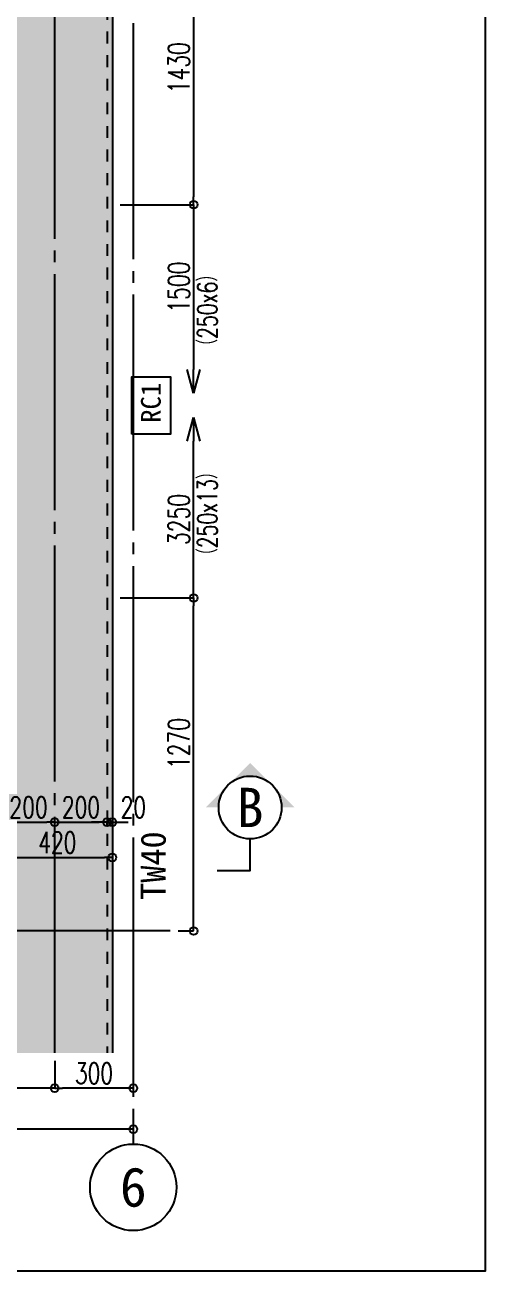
# Model space of a CAD drawing. Extents: x -229451 to 47804, y -161247 to 19812.
# Drawn here: x 15074 to 16831, y 12653 to 17405 of the extents above; entities that cross this region are included whole.
import ezdxf
from ezdxf.enums import TextEntityAlignment as Align

# ---------------------------------------------------------------- set-up
doc = ezdxf.new("R2010")
doc.units = 0
doc.header["$LTSCALE"] = 450
doc.linetypes.add('CENTER2', pattern=[2.3, 2, -0.1, 0.1, -0.1])
doc.linetypes.add('HIDDEN3', pattern=[0.2, 0.1, -0.1])
doc.layers.get('0').update_dxf_attribs({"linetype": 'CONTINUOUS'})
doc.layers.get('DEFPOINTS').update_dxf_attribs({"linetype": 'CONTINUOUS'})
doc.layers.add('E0_図面枠B_OFF', color=255, linetype='CONTINUOUS', plot=False)
for name, color, linetype in [('E1_文字A', 3, 'CONTINUOUS'), ('G1_ハッチング', 251, 'CONTINUOUS'), ('H寸法', 3, 'CONTINUOUS'), ('IA_通芯', 12, 'CENTER2'), ('IB_壁芯', 2, 'CENTER2'), ('IC1_寸法', 3, 'CONTINUOUS'), ('ID1_躯体', 7, 'CONTINUOUS'), ('ID2_構造体', 8, 'HIDDEN3'), ('ID7_打放し表示', 231, 'UTILDN'), ('JA4_壁記号', 4, 'CONTINUOUS'), ('JA5_壁仕上記号', 4, 'CONTINUOUS'), ('JA7_切断記号', 241, 'CONTINUOUS')]:
    doc.layers.add(name, color=color, linetype=linetype)
doc.styles.add('toda-A (0.7)', font='romans.shx', dxfattribs={"width": 0.7, "bigfont": 'extfont.shx'})
doc.styles.add('toda-G', font='')
doc.styles.get('toda-G').set_extended_font_data('MS Gothic')
doc.linetypes.add('UTILDN', pattern='A,5e-13,[130,ltypeshp.shx,S=0.45,R=0,X=0,Y=-0.45],0,-3', length=3)
doc.dimstyles.new('toda 1：30', dxfattribs={"dimscale": 30, "dimtxt": 2.7, "dimasz": 1, "dimexe": 0, "dimexo": 1, "dimgap": 0, "dimtad": 0, "dimdec": 3, "dimzin": 12, "dimdsep": 46, "dimtxsty": 'toda-A (0.7)', "dimblk": 'ORIGIN', "dimcen": 2.5, "dimclrd": 256, "dimclre": 256, "dimclrt": 7, "dimadec": 0, "dimazin": 0, "dimtfac": 1, "dimtdec": 3, "dimtix": 1, "dimtmove": 2, "dimatfit": 3, "dimldrblk": 'ORIGIN', "dimfxl": 0, "dimtvp": 0.7, "dimtolj": 1, "dimtzin": 0, "dimarcsym": 0})

# ---------------------------------------------------------------- blocks, each defined once
blk = doc.blocks.new('_Origin')
at = {"color": 0, "linetype": 'ByBlock', "lineweight": -2}
blk.add_line((0, 0), (-1, 0), dxfattribs=at)
blk.add_circle((0, 0), 0.5, dxfattribs=at)
blk = doc.blocks.new('*D370')
at = {"layer": 'DEFPOINTS', "color": 0, "transparency": 16777216}
for p in [(15387.8, 14379.8), (15407.8, 14379.8), (15407.8, 14364.8)]:
    blk.add_point(p, dxfattribs=at)
at = {"layer": 'H寸法', "lineweight": -2, "transparency": 16777216}
for p, q in [((15357.8, 14364.8), (15327.8, 14364.8)), ((15387.8, 14364.8), (15407.8, 14364.8)), ((15437.8, 14364.8), (15467.8, 14364.8))]:
    blk.add_line(p, q, dxfattribs=at)
at = {"layer": 'H寸法', "linetype": 'CENTER2', "lineweight": -2, "transparency": 16777216}
for p, q in [((15387.8, 14349.8), (15387.8, 14364.8)), ((15407.8, 14349.8), (15407.8, 14364.8))]:
    blk.add_line(p, q, dxfattribs=at)
at = {"layer": 'H寸法', "lineweight": -2, "transparency": 16777216, "xscale": 30, "yscale": 30, "zscale": 30}
blk.add_blockref('_Origin', (15387.8, 14364.8), dxfattribs=at)
at = {"layer": 'H寸法', "lineweight": -2, "transparency": 16777216, "xscale": 30, "yscale": 30, "zscale": 30, "rotation": 180}
blk.add_blockref('_Origin', (15407.8, 14364.8), dxfattribs=at)
at = {"layer": 'H寸法', "color": 7, "transparency": 16777216, "insert": (15487.8, 14421.5), "char_height": 81, "attachment_point": 5, "style": 'toda-A (0.7)'}
blk.add_mtext('\\A1;20', dxfattribs=at)
blk = doc.blocks.new('*D371')
at = {"layer": 'DEFPOINTS', "color": 0, "transparency": 16777216}
for p in [(14987.8, 14278.2), (15407.8, 14278.2), (15407.8, 14230.4)]:
    blk.add_point(p, dxfattribs=at)
at = {"layer": 'H寸法', "linetype": 'CENTER2', "lineweight": -2, "transparency": 16777216}
for p, q in [((14987.8, 14248.2), (14987.8, 14230.4)), ((15407.8, 14248.2), (15407.8, 14230.4))]:
    blk.add_line(p, q, dxfattribs=at)
at = {"layer": 'H寸法', "lineweight": -2, "transparency": 16777216}
blk.add_line((15017.8, 14230.4), (15377.8, 14230.4), dxfattribs=at)
at = {"layer": 'H寸法', "lineweight": -2, "transparency": 16777216, "xscale": 30, "yscale": 30, "zscale": 30, "rotation": 180}
blk.add_blockref('_Origin', (14987.8, 14230.4), dxfattribs=at)
at = {"layer": 'H寸法', "lineweight": -2, "transparency": 16777216, "xscale": 30, "yscale": 30, "zscale": 30}
blk.add_blockref('_Origin', (15407.8, 14230.4), dxfattribs=at)
at = {"layer": 'H寸法', "color": 7, "transparency": 16777216, "insert": (15197.8, 14287.1), "char_height": 81, "attachment_point": 5, "style": 'toda-A (0.7)'}
blk.add_mtext('\\A1;420', dxfattribs=at)
blk = doc.blocks.new('通芯符号B')
at = {"layer": 'IA_通芯', "linetype": 'Continuous'}
blk.add_circle((0, 0), 275, dxfattribs=at)
at = {"layer": 'IA_通芯', "style": 'toda-G'}
blk.add_attdef('X02', text='', height=250, dxfattribs=at).set_placement((0, 0), align=Align.MIDDLE)
blk = doc.blocks.new('*D382')
at = {"layer": 'DEFPOINTS', "color": 0, "transparency": 16777216}
for p in [(15407.8, 15219.9), (15718.1, 15219.9), (15628.6, 13949.9)]:
    blk.add_point(p, dxfattribs=at)
at = {"layer": 'H寸法', "linetype": 'CENTER2', "lineweight": -2, "transparency": 16777216}
for p, q in [((15437.8, 15219.9), (15718.1, 15219.9)), ((15658.6, 13949.9), (15718.1, 13949.9))]:
    blk.add_line(p, q, dxfattribs=at)
at = {"layer": 'H寸法', "lineweight": -2, "transparency": 16777216}
blk.add_line((15718.1, 13979.9), (15718.1, 15189.9), dxfattribs=at)
at = {"layer": 'H寸法', "lineweight": -2, "transparency": 16777216, "xscale": 30, "yscale": 30, "zscale": 30}
for p, rotation in [((15718.1, 15219.9), 90), ((15718.1, 13949.9), 270)]:
    blk.add_blockref('_Origin', p, dxfattribs=dict(at, rotation=rotation))
at = {"layer": 'H寸法', "color": 7, "transparency": 16777216, "insert": (15661.4, 14664.9), "char_height": 81, "attachment_point": 5, "rotation": 90, "style": 'toda-A (0.7)'}
blk.add_mtext('\\A1;1270', dxfattribs=at)
blk = doc.blocks.new('_Open30')
at = {"color": 0, "linetype": 'ByBlock', "lineweight": -2}
for p, q in [((-1, 0.268), (0, 0)), ((0, 0), (-1, -0.268)), ((0, 0), (-1, 0))]:
    blk.add_line(p, q, dxfattribs=at)
blk = doc.blocks.new('*D384')
at = {"layer": 'DEFPOINTS', "color": 0, "transparency": 16777216}
for p in [(15535, 15908.4), (15718.1, 15908.4), (15407.8, 15219.9)]:
    blk.add_point(p, dxfattribs=at)
at = {"layer": 'IC1_寸法', "lineweight": -2, "transparency": 16777216}
for p, q in [((15718.1, 15219.9), (15718.1, 15818.4)), ((15437.8, 15219.9), (15718.1, 15219.9))]:
    blk.add_line(p, q, dxfattribs=at)
at = {"layer": 'IC1_寸法', "lineweight": -2, "transparency": 16777216, "xscale": 90, "yscale": 90, "zscale": 90, "rotation": 90}
blk.add_blockref('_Open30', (15718.1, 15908.4), dxfattribs=at)
at = {"layer": 'IC1_寸法', "color": 7, "transparency": 16777216, "insert": (15661.4, 15519.2), "char_height": 81, "attachment_point": 5, "rotation": 90, "style": 'toda-A (0.7)'}
blk.add_mtext('\\A1;3250', dxfattribs=at)
blk = doc.blocks.new('_None')
blk = doc.blocks.new('*D391')
at = {"layer": 'DEFPOINTS', "color": 0, "transparency": 16777216}
for p in [(14987.8, 14381.3), (15187.8, 14381.3), (15187.8, 14364.8)]:
    blk.add_point(p, dxfattribs=at)
at = {"layer": 'H寸法', "linetype": 'CENTER2', "lineweight": -2, "transparency": 16777216}
for p, q in [((14987.8, 14351.3), (14987.8, 14364.8)), ((15187.8, 14351.3), (15187.8, 14364.8))]:
    blk.add_line(p, q, dxfattribs=at)
at = {"layer": 'H寸法', "lineweight": -2, "transparency": 16777216}
blk.add_line((15017.8, 14364.8), (15157.8, 14364.8), dxfattribs=at)
at = {"layer": 'H寸法', "lineweight": -2, "transparency": 16777216, "xscale": 30, "yscale": 30, "zscale": 30, "rotation": 180}
blk.add_blockref('_Origin', (14987.8, 14364.8), dxfattribs=at)
at = {"layer": 'H寸法', "lineweight": -2, "transparency": 16777216, "xscale": 30, "yscale": 30, "zscale": 30}
blk.add_blockref('_Origin', (15187.8, 14364.8), dxfattribs=at)
at = {"layer": 'H寸法', "color": 7, "transparency": 16777216, "insert": (15087.8, 14421.5), "char_height": 81, "attachment_point": 5, "style": 'toda-A (0.7)'}
blk.add_mtext('\\A1;200', dxfattribs=at)
blk = doc.blocks.new('*D392')
at = {"layer": 'DEFPOINTS', "color": 0, "transparency": 16777216}
for p in [(15187.8, 14394.2), (15387.8, 14394.2), (15387.8, 14364.8)]:
    blk.add_point(p, dxfattribs=at)
at = {"layer": 'H寸法', "linetype": 'CENTER2', "lineweight": -2, "transparency": 16777216}
for p, q in [((15187.8, 14364.2), (15187.8, 14364.8)), ((15387.8, 14364.2), (15387.8, 14364.8))]:
    blk.add_line(p, q, dxfattribs=at)
at = {"layer": 'H寸法', "lineweight": -2, "transparency": 16777216}
blk.add_line((15217.8, 14364.8), (15357.8, 14364.8), dxfattribs=at)
at = {"layer": 'H寸法', "lineweight": -2, "transparency": 16777216, "xscale": 30, "yscale": 30, "zscale": 30, "rotation": 180}
blk.add_blockref('_Origin', (15187.8, 14364.8), dxfattribs=at)
at = {"layer": 'H寸法', "lineweight": -2, "transparency": 16777216, "xscale": 30, "yscale": 30, "zscale": 30}
blk.add_blockref('_Origin', (15387.8, 14364.8), dxfattribs=at)
at = {"layer": 'H寸法', "color": 7, "transparency": 16777216, "insert": (15287.8, 14421.5), "char_height": 81, "attachment_point": 5, "style": 'toda-A (0.7)'}
blk.add_mtext('\\A1;200', dxfattribs=at)
blk = doc.blocks.new('*D393')
at = {"layer": 'DEFPOINTS', "color": 0, "transparency": 16777216}
for p in [(15187.8, 13485.1), (15487.8, 13436), (15187.8, 13350.4)]:
    blk.add_point(p, dxfattribs=at)
at = {"layer": 'H寸法', "linetype": 'CENTER2', "lineweight": -2, "transparency": 16777216}
for p, q in [((15187.8, 13455.1), (15187.8, 13350.4)), ((15487.8, 13406), (15487.8, 13350.4))]:
    blk.add_line(p, q, dxfattribs=at)
at = {"layer": 'H寸法', "lineweight": -2, "transparency": 16777216}
blk.add_line((15457.8, 13350.4), (15217.8, 13350.4), dxfattribs=at)
at = {"layer": 'H寸法', "lineweight": -2, "transparency": 16777216, "xscale": 30, "yscale": 30, "zscale": 30, "rotation": 180}
blk.add_blockref('_Origin', (15187.8, 13350.4), dxfattribs=at)
at = {"layer": 'H寸法', "lineweight": -2, "transparency": 16777216, "xscale": 30, "yscale": 30, "zscale": 30}
blk.add_blockref('_Origin', (15487.8, 13350.4), dxfattribs=at)
at = {"layer": 'H寸法', "color": 7, "transparency": 16777216, "insert": (15337.8, 13407.1), "char_height": 81, "attachment_point": 5, "style": 'toda-A (0.7)'}
blk.add_mtext('\\A1;300', dxfattribs=at)
blk = doc.blocks.new('*D394')
at = {"layer": 'DEFPOINTS', "color": 0, "transparency": 16777216}
for p in [(12887.8, 13485), (15187.8, 13485.1), (12887.8, 13350.4)]:
    blk.add_point(p, dxfattribs=at)
at = {"layer": 'H寸法', "linetype": 'CENTER2', "lineweight": -2, "transparency": 16777216}
for p, q in [((12887.8, 13455), (12887.8, 13350.4)), ((15187.8, 13455.1), (15187.8, 13350.4))]:
    blk.add_line(p, q, dxfattribs=at)
at = {"layer": 'H寸法', "lineweight": -2, "transparency": 16777216}
blk.add_line((15157.8, 13350.4), (12917.8, 13350.4), dxfattribs=at)
at = {"layer": 'H寸法', "lineweight": -2, "transparency": 16777216, "xscale": 30, "yscale": 30, "zscale": 30, "rotation": 180}
blk.add_blockref('_Origin', (12887.8, 13350.4), dxfattribs=at)
at = {"layer": 'H寸法', "lineweight": -2, "transparency": 16777216, "xscale": 30, "yscale": 30, "zscale": 30}
blk.add_blockref('_Origin', (15187.8, 13350.4), dxfattribs=at)
at = {"layer": 'H寸法', "color": 7, "transparency": 16777216, "insert": (14037.8, 13407.1), "char_height": 81, "attachment_point": 5, "style": 'toda-A (0.7)'}
blk.add_mtext('\\A1;2300', dxfattribs=at)
blk = doc.blocks.new('*D395')
at = {"layer": 'DEFPOINTS', "color": 0, "transparency": 16777216}
for p in [(12887.8, 13485), (15487.8, 13270.5), (12887.8, 13194.2)]:
    blk.add_point(p, dxfattribs=at)
at = {"layer": 'H寸法', "linetype": 'CENTER2', "lineweight": -2, "transparency": 16777216}
for p, q in [((12887.8, 13455), (12887.8, 13194.2)), ((15487.8, 13240.5), (15487.8, 13194.2))]:
    blk.add_line(p, q, dxfattribs=at)
at = {"layer": 'H寸法', "lineweight": -2, "transparency": 16777216}
blk.add_line((15457.8, 13194.2), (12917.8, 13194.2), dxfattribs=at)
at = {"layer": 'H寸法', "lineweight": -2, "transparency": 16777216, "xscale": 30, "yscale": 30, "zscale": 30, "rotation": 180}
blk.add_blockref('_Origin', (12887.8, 13194.2), dxfattribs=at)
at = {"layer": 'H寸法', "lineweight": -2, "transparency": 16777216, "xscale": 30, "yscale": 30, "zscale": 30}
blk.add_blockref('_Origin', (15487.8, 13194.2), dxfattribs=at)
at = {"layer": 'H寸法', "color": 7, "transparency": 16777216, "insert": (14187.8, 13250.9), "char_height": 81, "attachment_point": 5, "style": 'toda-A (0.7)'}
blk.add_mtext('\\A1;2600', dxfattribs=at)
blk = doc.blocks.new('*D396')
at = {"layer": 'DEFPOINTS', "color": 0, "transparency": 16777216}
for p in [(15657.3, 18149.9), (15407.8, 16719.9), (15718.1, 16719.9)]:
    blk.add_point(p, dxfattribs=at)
at = {"layer": 'H寸法', "linetype": 'CENTER2', "lineweight": -2, "transparency": 16777216}
for p, q in [((15687.3, 18149.9), (15718.1, 18149.9)), ((15437.8, 16719.9), (15718.1, 16719.9))]:
    blk.add_line(p, q, dxfattribs=at)
at = {"layer": 'H寸法', "lineweight": -2, "transparency": 16777216}
blk.add_line((15718.1, 18119.9), (15718.1, 16749.9), dxfattribs=at)
at = {"layer": 'H寸法', "lineweight": -2, "transparency": 16777216, "xscale": 30, "yscale": 30, "zscale": 30}
for p, rotation in [((15718.1, 18149.9), 90), ((15718.1, 16719.9), 270)]:
    blk.add_blockref('_Origin', p, dxfattribs=dict(at, rotation=rotation))
at = {"layer": 'H寸法', "color": 7, "transparency": 16777216, "insert": (15661.4, 17242.2), "char_height": 81, "attachment_point": 5, "rotation": 90, "style": 'toda-A (0.7)'}
blk.add_mtext('\\A1;1430', dxfattribs=at)
blk = doc.blocks.new('*D397')
at = {"layer": 'DEFPOINTS', "color": 0, "transparency": 16777216}
for p in [(15407.8, 16719.9), (15535, 16000.9), (15718.1, 16000.9)]:
    blk.add_point(p, dxfattribs=at)
at = {"layer": 'IC1_寸法', "lineweight": -2, "transparency": 16777216}
for p, q in [((15437.8, 16719.9), (15718.1, 16719.9)), ((15718.1, 16719.9), (15718.1, 16090.9))]:
    blk.add_line(p, q, dxfattribs=at)
at = {"layer": 'IC1_寸法', "lineweight": -2, "transparency": 16777216, "xscale": 90, "yscale": 90, "zscale": 90, "rotation": 270}
blk.add_blockref('_Open30', (15718.1, 16000.9), dxfattribs=at)
at = {"layer": 'IC1_寸法', "color": 7, "transparency": 16777216, "insert": (15661.4, 16405.4), "char_height": 81, "attachment_point": 5, "rotation": 90, "style": 'toda-A (0.7)'}
blk.add_mtext('\\A1;1500', dxfattribs=at)
blk = doc.blocks.new('切断記号（小）')
at = {"layer": 'JA7_切断記号', "ltscale": 10}
h = blk.add_hatch(color=256, dxfattribs=at)
h.paths.add_polyline_path([(84.9, 84.9), (169.7, 0), (120, 0, 0.198912)])
h.paths.add_polyline_path([(-84.9, 84.9), (0, 169.7), (84.9, 84.9, 0.414214)])
h.paths.add_polyline_path([(-84.9, 84.9, 0.198912), (-120, 0), (-169.7, 0)])
blk.add_circle((0, 0), 120, dxfattribs=at)
at = {"layer": 'JA7_切断記号', "style": 'toda-G'}
blk.add_attdef('切断符号（小）', text='', height=150, dxfattribs=at).set_placement((0, 0), align=Align.MIDDLE)
blk = doc.blocks.new('壁仕上記号Ｓ')
at = {"layer": 'JA5_壁仕上記号'}
blk.add_lwpolyline([(-99.3, 60.2), (82.2, 60.2), (82.2, -62.1), (-99.3, -62.1)], close=True, dxfattribs=at)
at = {"layer": 'JA5_壁仕上記号', "style": 'toda-G'}
blk.add_attdef('壁仕上符号', text='', height=135, dxfattribs=at).set_placement((0, 0), align=Align.MIDDLE)

msp = doc.modelspace()

# ---------------------------------------------------------------- hatches: boundary and pattern name
at = {"layer": 'G1_ハッチング'}
h = msp.add_hatch(color=256, dxfattribs=at)
h.paths.add_polyline_path([(16007.809, 19184.8986), (15587.809, 19184.8986), (15587.809, 18649.8986), (14987.809, 18649.8986), (14987.809, 18274.8986), (14087.809, 18274.8986), (14087.809, 19184.8986), (13887.809, 19184.8986), (13887.809, 18274.8986), (12987.809, 18274.8986), (12987.809, 19184.8986), (12737.809, 19184.8986), (12737.809, 18649.8986), (12109.9672, 18649.8986), (12109.9672, 18049.8986), (12737.809, 18049.8986), (12737.809, 16774.8986), (12109.9672, 16774.8986), (12109.9672, 16524.8986), (12737.809, 16524.8986), (12737.809, 13485.078), (12987.809, 13485.078), (12987.809, 13799.8986), (14987.809, 13799.8986), (14987.809, 13485.078), (15407.809, 13485.078), (15407.809, 17629.8986), (16007.809, 17629.8986)])
h.paths.add_polyline_path([(14987.809, 14049.8986), (12987.809, 14049.8986), (12987.809, 18024.8986), (14987.809, 18024.8986)], flags=16)

# ---------------------------------------------------------------- linework, layer by layer
at = {"layer": 'E0_図面枠B_OFF'}
msp.add_lwpolyline([(11915.3963, 19184.8986), (16830.7482, 19184.8986), (16830.7482, 12652.787), (11915.3963, 12652.787)], close=True, dxfattribs=at)
at = {"layer": 'IA_通芯'}
msp.add_line((15487.809, 19481.7546), (15487.809, 13137.2651), dxfattribs=at)
at = {"layer": 'IB_壁芯'}
for p, q in [((15187.809, 13485.078), (15187.809, 17679.3661)), ((15628.6081, 13949.8986), (12214.5607, 13949.8986))]:
    msp.add_line(p, q, dxfattribs=at)
at = {"layer": 'ID1_躯体'}
msp.add_line((15407.809, 17629.8986), (15407.809, 13485.078), dxfattribs=at)
at = {"layer": 'ID2_構造体'}
msp.add_line((15387.809, 17649.8986), (15387.809, 13485.078), dxfattribs=at)
at = {"layer": 'ID7_打放し表示', "ltscale": 0.1}
msp.add_line((15407.809, 17629.8986), (15407.809, 13485.078), dxfattribs=at)
at = {"layer": 'JA7_切断記号'}
msp.add_lwpolyline([(15808.2568, 14180.8628), (15933.6966, 14180.8628), (15933.6966, 14300.8628)], dxfattribs=at)

# ---------------------------------------------------------------- block references
at = {"layer": 'IA_通芯', "xscale": 0.6, "yscale": 0.6, "zscale": 0.6}
msp.add_blockref('通芯符号B', (15487.809, 12972.2651), dxfattribs=at).add_auto_attribs({'X02': '6'})
at = {"layer": 'JA5_壁仕上記号'}
ref = msp.add_blockref('壁仕上記号Ｓ', (15554.8057, 15964.2431), dxfattribs=dict(at, xscale=1.2, yscale=1.2, zscale=1.2, rotation=90))
ref.add_attrib('壁仕上符号', 'RC1', dxfattribs={"height": 75, "rotation": 90, "style": 'toda-G'}).set_placement((15554.8057, 15964.2431), align=Align.MIDDLE)
at = {"layer": 'JA7_切断記号'}
msp.add_blockref('切断記号（小）', (15933.6966, 14420.8628), dxfattribs=at).add_auto_attribs({'切断符号（小）': 'B'})

# ---------------------------------------------------------------- texts
at = {"layer": 'E1_文字A', "color": 3, "linetype": 'ByBlock', "style": 'toda-A (0.7)', "width": 0.7}
for s, p in [('（250x6）', (15808.2474, 16150.5301)), ('（250x13）', (15808.2474, 15352.0601))]:
    msp.add_text(s, height=75, rotation=90, dxfattribs=at).set_placement(p)
at = {"layer": 'JA4_壁記号', "style": 'toda-G'}
msp.add_text('TW40', height=96, rotation=90, dxfattribs=at).set_placement((15515.7233, 14199.2774), align=Align.TOP_CENTER)

# ---------------------------------------------------------------- dimensions: what is measured, and where the dimension line sits
at = {"layer": 'H寸法'}
for base, p1, p2, angle, picture, middle in [((15718.0678, 16719.8986), (15657.3096, 18149.8986), (15407.809, 16719.8986), 270, '*D396', (15661.3678, 17242.2119)), ((15718.0678, 15219.8986), (15628.6081, 13949.8986), (15407.809, 15219.8986), 90, '*D382', (15661.3678, 14664.8783))]:
    dim = msp.add_linear_dim(base=base, p1=p1, p2=p2, angle=angle, dimstyle='toda 1：30', override={"dimfxl": 0}, dxfattribs=at)
    dim.commit()
    dim.dimension.update_dxf_attribs({"geometry": picture, "text_midpoint": middle, "dimtype": 160})
for base, p1, p2, picture, middle in [((15187.809, 14364.8156), (14987.809, 14381.3118), (15187.809, 14381.3118), '*D391', (15087.809, 14421.5156)), ((15387.809, 14364.8156), (15187.809, 14394.2161), (15387.809, 14394.2161), '*D392', (15287.809, 14421.5156)), ((15407.809, 14230.387), (14987.809, 14278.2018), (15407.809, 14278.2018), '*D371', (15197.809, 14287.087)), ((12887.809, 13350.4059), (15187.809, 13485.078), (12887.809, 13485.0011), '*D394', (14037.809, 13407.1059)), ((12887.809, 13194.2099), (15487.809, 13270.5176), (12887.809, 13485.0011), '*D395', (14187.809, 13250.9099)), ((15187.809, 13350.4059), (15487.809, 13435.9978), (15187.809, 13485.078), '*D393', (15337.809, 13407.1059))]:
    dim = msp.add_linear_dim(base=base, p1=p1, p2=p2, dimstyle='toda 1：30', override={"dimfxl": 0}, dxfattribs=at)
    dim.commit()
    dim.dimension.update_dxf_attribs({"geometry": picture, "text_midpoint": middle})
dim = msp.add_linear_dim(base=(15407.809, 14364.8156), p1=(15387.809, 14379.8156), p2=(15407.809, 14379.8156), dimstyle='toda 1：30', override={"dimfxl": 0}, dxfattribs=at)
dim.commit()
dim.dimension.update_dxf_attribs({"geometry": '*D370', "text_midpoint": (15487.809, 14421.5156), "dimtype": 160})
at = {"layer": 'IC1_寸法'}
for base, p1, p2, angle, text, picture, middle in [((15718.0678, 16000.9236), (15407.809, 16719.8986), (15534.9778, 16000.9236), 270, '1500', '*D397', (15661.3678, 16405.4111)), ((15718.0678, 15908.4289), (15407.809, 15219.8986), (15534.9778, 15908.4289), 90, '3250', '*D384', (15661.3678, 15519.1637))]:
    dim = msp.add_linear_dim(base=base, p1=p1, p2=p2, angle=angle, text=text, dimstyle='toda 1：30', override={"dimasz": 3, "dimblk1": 'None', "dimblk2": 'Open30', "dimsah": 1, "dimse2": 1}, dxfattribs=at)
    dim.commit()
    dim.dimension.update_dxf_attribs({"geometry": picture, "text_midpoint": middle})

doc.saveas('drawing.dxf')
